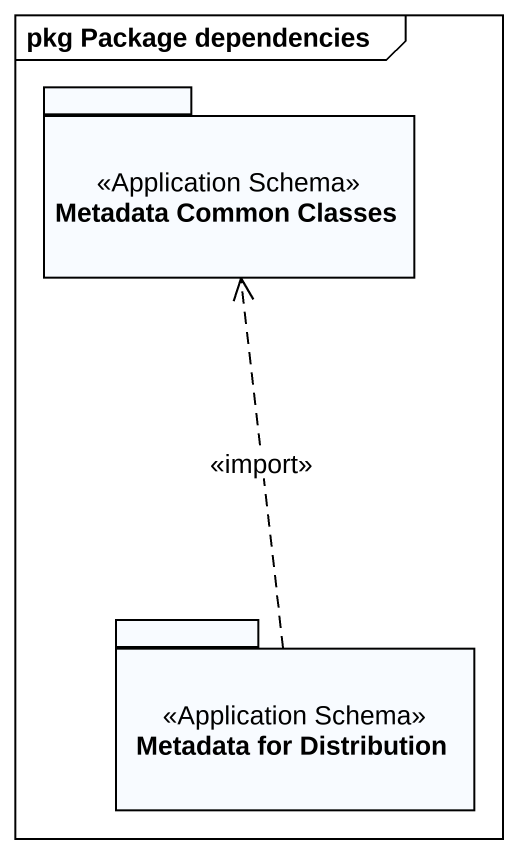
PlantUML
@startuml
mainframe pkg Package dependencies
package "Metadata Common Classes" as Metadata_Common_Classes <<Application Schema>> {
}
package "Metadata for Distribution" as Metadata_for_Distribution <<Application Schema>> {
}
Metadata_for_Distribution .up.> Metadata_Common_Classes : <<import>>
@enduml
